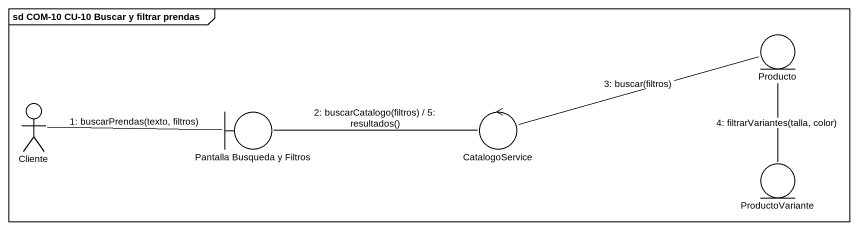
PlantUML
@startuml
mainframe sd COM-10 CU-10 Buscar y filtrar prendas
entity Producto
actor Cliente
boundary "Pantalla Busqueda y Filtros" as Pantalla_Busqueda_y_Filtros
control CatalogoService
entity ProductoVariante
Producto -- ProductoVariante : 4: filtrarVariantes(talla, color)
Cliente -right- Pantalla_Busqueda_y_Filtros : 1: buscarPrendas(texto, filtros)
Pantalla_Busqueda_y_Filtros -right- CatalogoService : 2: buscarCatalogo(filtros) / 5: resultados()
CatalogoService -right- Producto : 3: buscar(filtros)
@enduml
